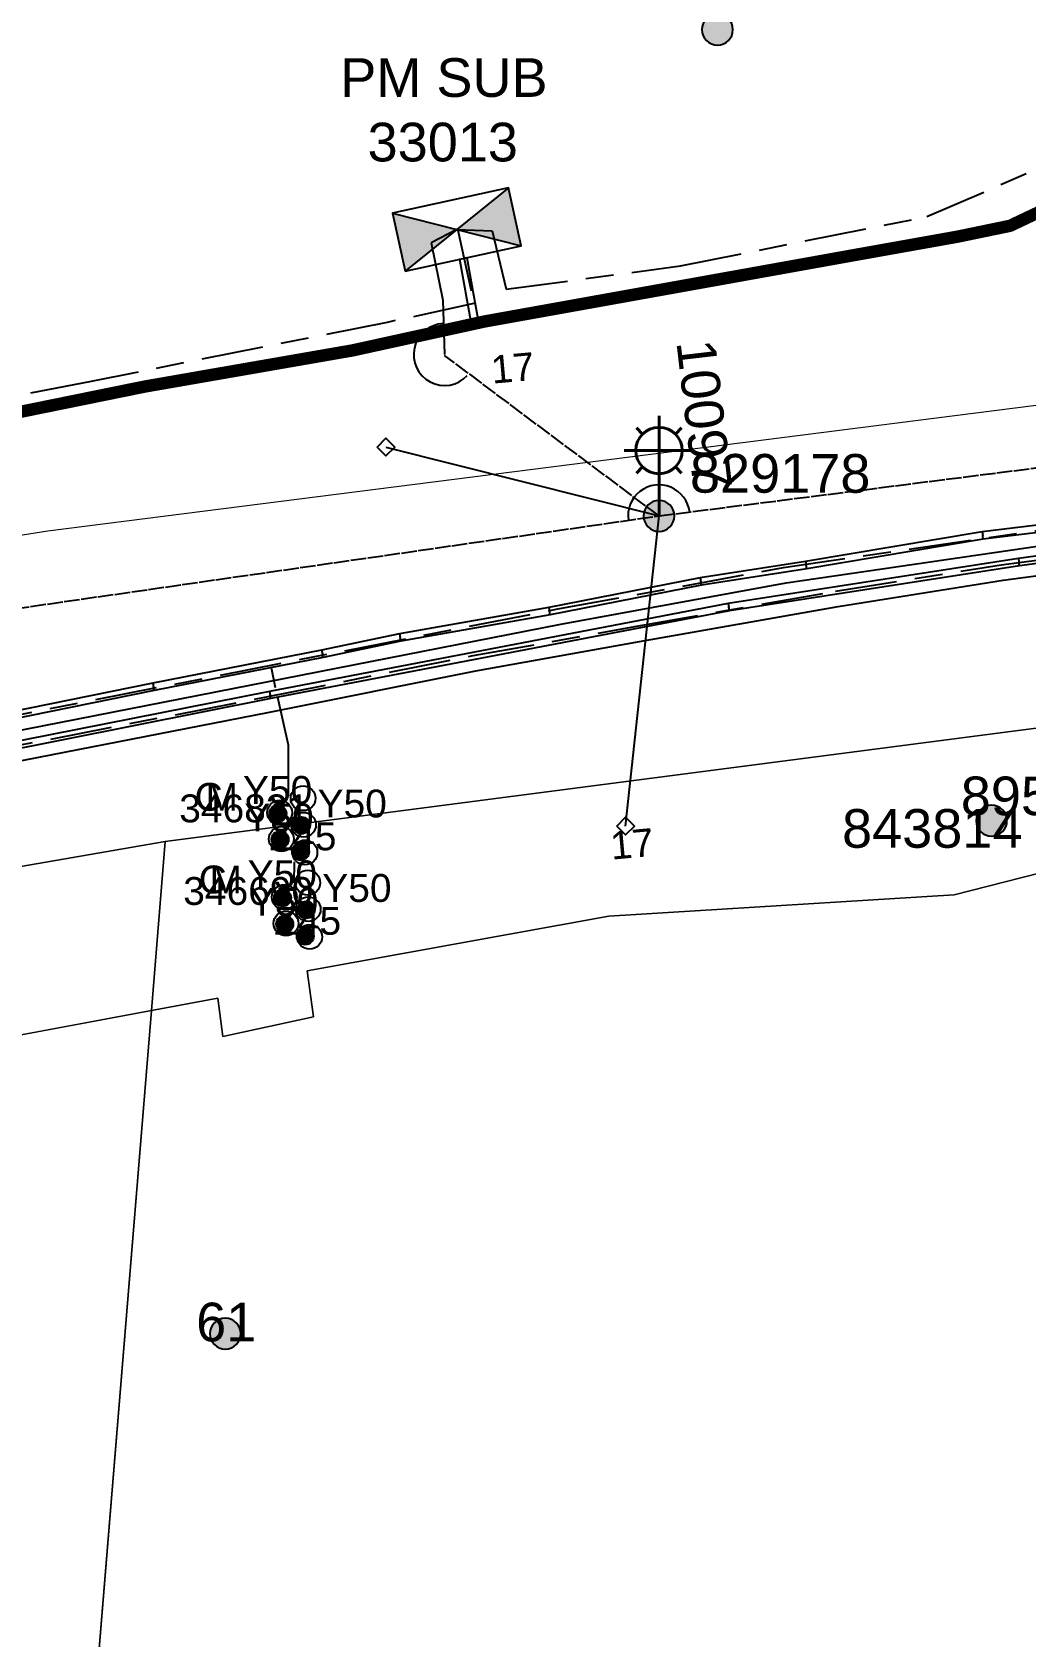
# Model space of a CAD drawing. Header units: metres. Extents: x 301589 to 305563, y 6268713 to 6270518.
# Drawn here: x 303999 to 304063.2, y 6269313.6 to 6269417.3 of the extents above; entities that cross this region are included whole.
import ezdxf
from ezdxf.enums import TextEntityAlignment as Align

# ---------------------------------------------------------------- set-up
doc = ezdxf.new("R2010")
doc.units = ezdxf.units.M
doc.linetypes.add('Cable Exist OH', pattern=[1, 1, 0])
doc.linetypes.add('Cable Exist UG', pattern=[8.2, 4, -1.2, 1.8, -1.2])
doc.layers.get('0').update_dxf_attribs({"color": 6})
for name, color, linetype in [('_User Miscellaneous1', 7, 'Continuous'), ('_User Miscellaneous12', 7, 'Continuous'), ('Duct_SP_EXT', 7, 'Continuous'), ('Equip_SP_SL_MOD', 3, 'Continuous'), ('Mains_HV_EXT', 1, 'Continuous'), ('Mains_LV_EXT', 5, 'Continuous'), ('Mains_SL_EXT', 3, 'Continuous'), ('Mains_TR_EXT', 6, 'Continuous'), ('Services_SP_EXT', 7, 'Continuous'), ('Sub_SP_EXT', 7, 'Continuous'), ('SupportsOH_SP_TR_HV_LV_SL_EXT', 7, 'Continuous'), ('SupportsOH_SP_TR_HV_LV_SL_MOD', 3, 'Continuous'), ('UG_Details_SP_MISC', 7, 'Continuous')]:
    doc.layers.add(name, color=color, linetype=linetype)
doc.layers.add('Cadastre Land Parcels_SP_EXT', color=7, linetype='Continuous', lineweight=5)
doc.layers.add('Cadastre Roads_SP_EXT', color=9, linetype='Continuous', lineweight=5)
doc.styles.add('iecARIAL', font='arial.ttf', dxfattribs={"height": 2})
doc.styles.add('POLE_LABEL', font='arial.ttf')
doc.styles.get("Standard").update_dxf_attribs({"font": 'arial.ttf'})
doc.linetypes.add('Cable 1', pattern='A,7,-3,["//",Standard,S=1.5,R=0,X=-2.1,Y=-0.7],-0.001', length=10.001)
doc.linetypes.add('Cable P UG', pattern='A,6,-0.5,["P",Standard,S=1.7,R=0,X=0.5,Y=-1],-2.9', length=9.4)

# ---------------------------------------------------------------- blocks, each defined once
blk = doc.blocks.new('*U74')
for points in [[(0, 0), (3.34, 2.69), (4.16, -1.06)], [(0, 0), (-4.16, 1.06), (-3.34, -2.69)]]:
    blk.add_hatch(color=256).paths.add_polyline_path(points)
for p, q in [((3.34, 2.69), (-3.34, -2.69)), ((-4.16, 1.06), (4.16, -1.06))]:
    blk.add_line(p, q)
blk.add_lwpolyline([(-3.34, -2.69), (4.16, -1.06), (3.34, 2.69), (-4.16, 1.06)], close=True)
for tag, height, flags, p in [('ASSET_NUM', 2.5, 8, (2, 2)), ('STREET_CODE', 0.2, 9, (1.5, 0)), ('CONSTRUCTED_VOLTAGE', 0.2, 9, (1.5, -0.2)), ('OPERATING_VOLTAGE', 0.2, 9, (1.5, -0.6)), ('ORIENTATION', 0.2, 9, (1.5, -0.8)), ('OWNED_BY', 0.2, 9, (1.5, -1)), ('NO_PHASES', 0.2, 9, (1.5, -0.4)), ('OPERATED_BY', 0.2, 9, (1.5, -1.2)), ('SECONDARY_VOLTAGE', 0.2, 9, (1.5, -1.6)), ('STATE', 0.2, 9, (1.5, -1.8)), ('MAINTAINED_BY', 0.2, 9, (1.5, -1.4)), ('PARENT', 0.2, 9, (1.5, -2)), ('SUBSTATION_TYPE', 0.2, 9, (1.5, -2.2)), ('STREETNAME', 0.2, 9, (1.5, -3)), ('SUBURB', 0.2, 9, (1.5, -3.2)), ('USAGE', 0.2, 9, (1.5, -2.4)), ('LEGEND', 0.2, 9, (1.5, -2.6)), ('LOCATION', 0.2, 9, (1.5, -2.8)), ('Z', 0.2, 1, (1.5, -3.6)), ('NOTES', 0.2, 9, (1.5, -3.4))]:
    blk.add_attdef(tag, text='', height=height, dxfattribs=dict(flags=flags)).set_placement(p, align=Align.MIDDLE_LEFT)
blk = doc.blocks.new('DUCT_EXT')
blk.add_circle((0, 0.8), 0.8)
at = {"flags": 1}
blk.add_attdef('Z', (0, 0), '', height=0.2, dxfattribs=at)
at = {"flags": 9}
for tag, p in [('DUCT_CODE', (0, 0)), ('XSECT_TYPE', (0, -0.2)), ('STATE', (0, -0.6)), ('FB_REFERENCE', (0, -0.4)), ('NOTES', (0, -0.8))]:
    blk.add_attdef(tag, text='', height=0.2, dxfattribs=at).set_placement(p, align=Align.MIDDLE_LEFT)
blk = doc.blocks.new('SL_LANTERN_EXT')
at = {"lineweight": 40}
for p, q in [((0, 1.97), (0, 6.47)), ((-1.46, 5.68), (-1.06, 5.28)), ((1.46, 5.68), (1.06, 5.28)), ((-2.25, 4.22), (2.25, 4.22)), ((-1.46, 2.76), (-1.06, 3.16)), ((1.46, 2.76), (1.06, 3.16)), ((0, 0), (0, 2.72))]:
    blk.add_line(p, q, dxfattribs=at)
blk.add_circle((0, 4.22), 1.5, dxfattribs=at)
at = {"style": 'iecARIAL', "flags": 8}
blk.add_attdef('ASSET_NUM', (1.5, 1.5), '', height=2.5, dxfattribs=at)
for tag, p, height, flags in [('CONSTRUCTED_VOLTAGE', (0.98, -0.65), 0.2, 9), ('CONTROL_TYPE', (0.98, -0.85), 0.2, 9), ('LANTERN_PURPOSE', (0.98, -1.05), 0.2, 9), ('LNUMBER', (2.18, -3.25), 2.5, 8), ('OPERATING_VOLTAGE', (0.98, -1.65), 0.2, 9), ('ORIENTATION', (0.98, -1.85), 0.2, 9), ('OWNED_BY', (0.98, -2.05), 0.2, 9), ('STATE', (0.98, -2.25), 0.2, 9), ('LANTERN_TYPE', (0.98, -1.25), 0.2, 9), ('NO_PHASES', (0.98, -1.45), 0.2, 9), ('USAGE', (0.98, -2.45), 0.2, 9), ('CEXIST', (0.98, -2.65), 0.2, 9), ('CNEW', (0.98, -2.85), 0.2, 9), ('CNUMBER', (0.98, -3.05), 0.2, 9), ('CREMOVE', (0.98, -3.25), 0.2, 9), ('CREPLACE', (0.98, -3.45), 0.2, 9), ('LKINGHEIGHT', (0.98, -3.65), 0.2, 9), ('LBRACKET', (0.98, -3.85), 0.2, 9), ('LBRACKETVOCAB', (0.98, -4.05), 0.2, 9), ('LCATEGORY', (0.98, -4.25), 0.2, 9), ('LCHARGE1', (0.98, -4.45), 0.2, 9), ('LCHARGE1PERCENT', (0.98, -4.65), 0.2, 9), ('LCHARGE2', (0.98, -4.85), 0.2, 9), ('LCHARGE2PERCENT', (0.98, -5.05), 0.2, 9), ('LCHARGE3', (0.98, -5.25), 0.2, 9), ('LCHARGE3PERCENT', (0.98, -5.45), 0.2, 9), ('LEXIST', (0.98, -5.65), 0.2, 9), ('LLAMP', (0.98, -5.85), 0.2, 9), ('LLAMPVOCAB', (0.98, -6.05), 0.2, 9), ('LMAST', (0.98, -6.25), 0.2, 9), ('LMASTVOCAB', (0.98, -6.45), 0.2, 9), ('LNEW', (0.98, -6.65), 0.2, 9), ('LANTNUMBER', (0.98, -6.85), 0.2, 9), ('LOUTREACH', (0.98, -7.25), 0.2, 9), ('LOUTREACHVOCAB', (0.98, -7.45), 0.2, 9), ('LRATECODE', (0.98, -7.65), 0.2, 9), ('LREMOVE', (0.98, -7.85), 0.2, 9), ('LREPLACE', (0.98, -8.05), 0.2, 9), ('LTYPE', (0.98, -8.25), 0.2, 9), ('LTYPEVOCAB', (0.98, -8.45), 0.2, 9), ('STREETNAME', (0.98, -9.25), 0.2, 9), ('SUBURB', (0.98, -9.45), 0.2, 1), ('LEGEND', (0.98, -8.65), 0.2, 9), ('LOCATION', (0.98, -8.85), 0.2, 9), ('NOTES', (0.98, -9.05), 0.2, 9)]:
    blk.add_attdef(tag, p, '', height=height, dxfattribs=dict(flags=flags))
blk = doc.blocks.new('CCP_EXT')
at = {"flags": 9}
for tag, p in [('STATE', (0, -1.8)), ('USAGE', (0, -1.2)), ('LEGEND', (0, -1.4)), ('LIFE_SUPPORT', (0, -1.6)), ('NOTES', (0, -2))]:
    blk.add_attdef(tag, text='', height=0.2, dxfattribs=at).set_placement(p, align=Align.MIDDLE_LEFT)
blk.add_wipeout([(0, 0.57), (0.57, 0), (0, -0.57), (-0.57, 0)])
blk.add_lwpolyline([(-0.57, 0), (0, 0.57), (0.57, 0), (0, -0.57), (-0.57, 0)])
at = {"flags": 1}
blk.add_attdef('Z', (0, 0), '', height=0.2, dxfattribs=at)
at = {"flags": 9}
for tag, p in [('CCP_TYPE', (0, 0)), ('CONSTRUCTED_VOLTAGE', (0, -0.2)), ('OPERATING_VOLTAGE', (0, -0.6)), ('ORIENTATION', (0, -0.8)), ('OWNED_BY', (0, -1)), ('NO_PHASES', (0, -0.4))]:
    blk.add_attdef(tag, text='', height=0.2, dxfattribs=at).set_placement(p, align=Align.MIDDLE_LEFT)
blk = doc.blocks.new('POLE_EXT')
blk.add_hatch(color=256).paths.add_polyline_path([(-1, 0, 1), (1, 0, 1)])
blk.add_lwpolyline([(-1, 0, 1), (1, 0, 1)], format="xyb", close=True)
for tag, height, flags, p in [('pNumber', 2.5, 8, (-17.84, 2.07)), ('OWNED_BY', 0.2, 9, (1.35, -0.4)), ('SPECIAL_USE', 0.2, 9, (1.35, -0.8)), ('STATE', 0.2, 9, (1.35, -1)), ('PARENT', 0.2, 9, (1.35, -0.6)), ('cLV', 0.2, 9, (1.35, -1.4)), ('hDepth', 0.2, 9, (1.35, -1.6)), ('hDia', 0.2, 9, (1.35, -1.8)), ('cHV', 0.2, 9, (1.35, -2)), ('USAGE', 0.2, 9, (1.35, -1.2)), ('LBRACKET', 0.2, 9, (1.35, -2.2)), ('LExisting', 0.2, 9, (1.35, -2.4)), ('LANTNUMBER', 0.2, 9, (1.35, -2.6)), ('LOther', 0.2, 9, (1.35, -2.8)), ('LRemove', 0.2, 9, (1.35, -3)), ('LEGEND', 0.2, 9, (1.35, -3.2)), ('cLinedev', 0.2, 9, (1.35, -3.4)), ('pExisting', 0.2, 9, (1.35, -3.8)), ('LOCATION', 0.2, 9, (1.35, -3.6)), ('PFNUMBER', 0.2, 9, (1.35, -4)), ('NEWPFNUMBER', 0.2, 9, (1.35, -4.2)), ('pFooting', 0.2, 9, (1.35, -4.4)), ('pNew', 0.2, 9, (1.35, -4.6)), ('pRelocate', 0.2, 9, (1.35, -5)), ('pRemove', 0.2, 9, (1.35, -5.2)), ('pReplace', 0.2, 9, (1.35, -5.4)), ('pStay', 0.2, 9, (1.35, -5.6)), ('pType', 0.2, 9, (1.35, -5.8)), ('cspan', 0.2, 9, (1.35, -6)), ('STREETNAME', 0.2, 9, (1.35, -6.2)), ('SUBURB', 0.2, 9, (1.35, -6.4)), ('OPERATED_BY', 0.2, 9, (1.36, -7.01)), ('NOTES', 0.2, 9, (1.35, -6.6)), ('MAINTAINED_BY', 0.2, 9, (1.36, -6.81))]:
    blk.add_attdef(tag, text='', height=height, dxfattribs=dict(flags=flags)).set_placement(p, align=Align.MIDDLE_LEFT)
at = {"style": 'POLE_LABEL'}
for tag, height, flags, p in [('ASSET_NUM', 2.5, 8, (2, 2)), ('STRUCTURE_PLANT_NUMBER', 0.2, 9, (1.35, 0.03)), ('STREET_CODE', 0.2, 9, (1.35, -0.2))]:
    blk.add_attdef(tag, text='', height=height, dxfattribs=dict(at, flags=flags)).set_placement(p, align=Align.MIDDLE_LEFT)
at = {"flags": 1}
blk.add_attdef('Z', (1.35, -7.33), '', height=0.2, dxfattribs=at)
blk = doc.blocks.new('CABLE_LARGE_EXT')
h = blk.add_hatch(color=256)
edge = h.paths.add_edge_path()
edge.add_arc((0, 0.55), 0.55, 0, 360)
blk.add_circle((0, 0.55), 0.55)
at = {"flags": 1}
blk.add_attdef('Z', (0, 0), '', height=0.2, dxfattribs=at)
at = {"flags": 9}
for tag, p in [('COND_CODE', (0, 0)), ('STATE', (0, -0.4)), ('XSECT_SIZE', (0, -0.6)), ('FB_REFERENCE', (0, -0.2)), ('NOTES', (0, -0.8))]:
    blk.add_attdef(tag, text='', height=0.2, dxfattribs=at).set_placement(p, align=Align.MIDDLE_LEFT)

msp = doc.modelspace()

# ---------------------------------------------------------------- linework, layer by layer
at = {"layer": '_User Miscellaneous12'}
for p, q in [((304082.063, 6269385.938), (304062.68, 6269383.245)), ((304060.342, 6269384.981), (304048.931, 6269383.068)), ((304063.895, 6269385.408), (304060.342, 6269384.981)), ((304060.342, 6269384.981), (304060.376, 6269384.744)), ((304063.943, 6269384.93), (304060.411, 6269384.506)), ((304082.122, 6269385.462), (304062.749, 6269382.77)), ((304060.411, 6269384.506), (304049.008, 6269382.594)), ((304060.411, 6269384.506), (304060.376, 6269384.744)), ((304048.931, 6269383.068), (304042.126, 6269382.004)), ((304062.68, 6269383.245), (304043.933, 6269380.339)), ((304062.749, 6269382.77), (304044.015, 6269379.866)), ((304048.931, 6269383.068), (304048.969, 6269382.831)), ((304049.008, 6269382.594), (304048.969, 6269382.831)), ((304062.68, 6269383.245), (304062.715, 6269383.008)), ((304062.749, 6269382.77), (304062.715, 6269383.008)), ((304042.126, 6269382.004), (304032.346, 6269380.091)), ((304042.126, 6269382.004), (304042.168, 6269381.768)), ((304042.209, 6269381.531), (304042.168, 6269381.768)), ((304049.008, 6269382.594), (304042.209, 6269381.531)), ((304042.209, 6269381.531), (304032.434, 6269379.619)), ((304043.933, 6269380.339), (304014.312, 6269374.67)), ((304044.015, 6269379.866), (304014.404, 6269374.199)), ((304032.346, 6269380.091), (304022.708, 6269378.39)), ((304032.346, 6269380.091), (304032.39, 6269379.855)), ((304032.434, 6269379.619), (304032.39, 6269379.855)), ((304043.933, 6269380.339), (304043.974, 6269380.103)), ((304044.015, 6269379.866), (304043.974, 6269380.103)), ((304032.434, 6269379.619), (304022.8, 6269377.919)), ((304022.708, 6269378.39), (304017.676, 6269377.327)), ((304022.8, 6269377.919), (304017.771, 6269376.856)), ((304022.708, 6269378.39), (304022.754, 6269378.154)), ((304022.8, 6269377.919), (304022.754, 6269378.154)), ((304017.676, 6269377.327), (304006.766, 6269375.201)), ((304017.771, 6269376.856), (304006.859, 6269374.731)), ((304017.676, 6269377.327), (304017.724, 6269377.092)), ((304017.771, 6269376.856), (304017.724, 6269377.092)), ((304014.312, 6269374.67), (303981.968, 6269368.258)), ((304006.766, 6269375.201), (303997.342, 6269373.288)), ((304006.859, 6269374.731), (303997.437, 6269372.818)), ((304006.766, 6269375.201), (304006.812, 6269374.966)), ((304006.859, 6269374.731), (304006.812, 6269374.966)), ((304014.312, 6269374.67), (304014.358, 6269374.435)), ((304014.404, 6269374.199), (303982.061, 6269367.787)), ((304014.404, 6269374.199), (304014.358, 6269374.435))]:
    msp.add_line(p, q, dxfattribs=at)
at = {"layer": '_User Miscellaneous12', "const_width": 0.8}
msp.add_lwpolyline([(303996.237, 6269392.323), (304006.27, 6269394.363), (304019.675, 6269396.696), (304028.191, 6269398.563), (304052.222, 6269402.879), (304058.765, 6269404.046), (304062.138, 6269404.745), (304064.355, 6269405.795), (304067.613, 6269407.338), (304069.838, 6269408.887), (304072.288, 6269409.879), (304075.67, 6269411.045), (304079.87, 6269411.862), (304084.68, 6269412.464), (304091.186, 6269413.727), (304095.269, 6269414.195), (304107.285, 6269416.353), (304113.992, 6269417.162), (304119.3, 6269418.278)], dxfattribs=at)
at = {"layer": 'Cadastre Land Parcels_SP_EXT', "linetype": 'Continuous'}
for points in [[(304016.749, 6269356.608), (304036.22, 6269360.145), (304058.53, 6269361.537), (304067.397, 6269363.794), (304067.413, 6269365.786), (304067.466, 6269372.76), (304007.579, 6269364.976), (304006.695, 6269354.051), (304010.966, 6269354.852), (304011.299, 6269352.379), (304017.16, 6269353.643), (304016.749, 6269356.608)], [(303993.178, 6269351.529), (304006.695, 6269354.051), (304007.579, 6269364.976), (303948.029, 6269354.665), (303945.718, 6269339.442), (303993.178, 6269351.529)], [(304067.397, 6269363.794), (304058.53, 6269361.537), (304036.22, 6269360.145), (304016.749, 6269356.608), (304017.16, 6269353.643), (304011.299, 6269352.379), (304010.966, 6269354.852), (304006.695, 6269354.051), (303983.53, 6269071.668), (304064.024, 6269081.762), (304067.397, 6269363.794)]]:
    msp.add_lwpolyline(points, close=True, dxfattribs=at)
at = {"layer": 'Cadastre Roads_SP_EXT', "linetype": 'Continuous'}
msp.add_lwpolyline([(303997.242, 6269238.824), (304006.695, 6269354.051), (304006.695, 6269354.051), (303999.335, 6269352.678), (303993.178, 6269351.529)], dxfattribs=at)
at = {"layer": 'Duct_SP_EXT'}
for p, q in [((304082.063, 6269385.938), (304062.68, 6269383.245)), ((304060.342, 6269384.981), (304048.931, 6269383.068)), ((304063.895, 6269385.408), (304060.342, 6269384.981)), ((304060.342, 6269384.981), (304060.376, 6269384.744)), ((304063.943, 6269384.93), (304060.411, 6269384.506)), ((304082.122, 6269385.462), (304062.749, 6269382.77)), ((304060.411, 6269384.506), (304049.008, 6269382.594)), ((304060.411, 6269384.506), (304060.376, 6269384.744)), ((304048.931, 6269383.068), (304042.126, 6269382.004)), ((304062.68, 6269383.245), (304043.933, 6269380.339)), ((304062.749, 6269382.77), (304044.015, 6269379.866)), ((304048.931, 6269383.068), (304048.969, 6269382.831)), ((304049.008, 6269382.594), (304048.969, 6269382.831)), ((304062.68, 6269383.245), (304062.715, 6269383.008)), ((304062.749, 6269382.77), (304062.715, 6269383.008)), ((304042.126, 6269382.004), (304032.346, 6269380.091)), ((304042.126, 6269382.004), (304042.168, 6269381.768)), ((304042.209, 6269381.531), (304042.168, 6269381.768)), ((304049.008, 6269382.594), (304042.209, 6269381.531)), ((304042.209, 6269381.531), (304032.434, 6269379.619)), ((304043.933, 6269380.339), (304014.312, 6269374.67)), ((304044.015, 6269379.866), (304014.404, 6269374.199)), ((304032.346, 6269380.091), (304022.708, 6269378.39)), ((304032.346, 6269380.091), (304032.39, 6269379.855)), ((304032.434, 6269379.619), (304032.39, 6269379.855)), ((304043.933, 6269380.339), (304043.974, 6269380.103)), ((304044.015, 6269379.866), (304043.974, 6269380.103)), ((304032.434, 6269379.619), (304022.8, 6269377.919)), ((304022.708, 6269378.39), (304017.676, 6269377.327)), ((304022.8, 6269377.919), (304017.771, 6269376.856)), ((304022.708, 6269378.39), (304022.754, 6269378.154)), ((304022.8, 6269377.919), (304022.754, 6269378.154)), ((304017.676, 6269377.327), (304006.766, 6269375.201)), ((304017.771, 6269376.856), (304006.859, 6269374.731)), ((304017.676, 6269377.327), (304017.724, 6269377.092)), ((304017.771, 6269376.856), (304017.724, 6269377.092)), ((304014.312, 6269374.67), (303981.968, 6269368.258)), ((304006.766, 6269375.201), (303997.342, 6269373.288)), ((304006.859, 6269374.731), (303997.437, 6269372.818)), ((304006.766, 6269375.201), (304006.812, 6269374.966)), ((304006.859, 6269374.731), (304006.812, 6269374.966)), ((304014.312, 6269374.67), (304014.358, 6269374.435)), ((304014.404, 6269374.199), (303982.061, 6269367.787)), ((304014.404, 6269374.199), (304014.358, 6269374.435))]:
    msp.add_line(p, q, dxfattribs=at)
for points in [[(304014.704, 6269374.893), (304014.45, 6269376.18)], [(304015.534, 6269367.917), (304015.534, 6269371.202), (304014.857, 6269374.283)], [(304015.912, 6269362.291), (304015.916, 6269363.662)]]:
    msp.add_lwpolyline(points, dxfattribs=at)
at = {"layer": 'Mains_HV_EXT', "linetype": 'Cable Exist UG'}
for points in [[(304026.414, 6269404.507), (304028.696, 6269404.426), (304029.588, 6269400.643), (304029.588, 6269400.643), (304040.859, 6269402.156), (304056.765, 6269405.337), (304069.351, 6269410.788), (304074.456, 6269412.618), (304099.524, 6269416.517), (304122.656, 6269419.738)], [(304026.414, 6269404.507), (304024.758, 6269403.651), (304025.502, 6269399.935), (304025.609, 6269396.425)]]:
    msp.add_lwpolyline(points, dxfattribs=at)
at = {"layer": 'Mains_HV_EXT', "linetype": 'Continuous'}
for points in [[(304025.541, 6269398.423, 1.4996666), (304027.086, 6269395.076)], [(304041.45, 6269386.259, 1.0088926), (304037.486, 6269385.721)]]:
    msp.add_lwpolyline(points, format="xyb", dxfattribs=at)
at = {"layer": 'Mains_HV_EXT', "linetype": 'Cable Exist OH'}
for points in [[(304039.466, 6269386.006), (304025.616, 6269396.371)], [(304039.466, 6269386.006), (304067.97, 6269389.638)], [(303949.885, 6269373.088), (304039.466, 6269386.006)]]:
    msp.add_lwpolyline(points, dxfattribs=at)
at = {"layer": 'Mains_LV_EXT', "linetype": 'Cable Exist OH'}
for points in [[(304039.466, 6269386.006), (304123.633, 6269396.731)], [(303949.885, 6269373.088), (304039.466, 6269386.006)]]:
    msp.add_lwpolyline(points, dxfattribs=at)
at = {"layer": 'Mains_SL_EXT', "linetype": 'Cable Exist OH'}
msp.add_lwpolyline([(304039.466, 6269386.006), (304123.633, 6269396.731), (304210.348, 6269407.796)], dxfattribs=at)
at = {"layer": 'UG_Details_SP_MISC'}
for p, q in [((304026.586, 6269402.588), (304026.823, 6269402.63)), ((304026.586, 6269402.588), (304027.337, 6269398.409)), ((304027.059, 6269402.673), (304026.823, 6269402.63)), ((304027.059, 6269402.673), (304027.809, 6269398.494)), ((304027.337, 6269398.409), (304027.573, 6269398.452)), ((304027.809, 6269398.494), (304027.573, 6269398.452))]:
    msp.add_line(p, q, dxfattribs=at)

# ---------------------------------------------------------------- block references
at = {"layer": 'Duct_SP_EXT', "rotation": 269.9999999999998}
for p in [(304015.678, 6269367.764), (304014.168, 6269366.833), (304015.709, 6269366.053), (304014.274, 6269365.132), (304015.798, 6269364.266), (304015.982, 6269362.31), (304014.471, 6269361.378), (304016.012, 6269360.599), (304014.577, 6269359.678), (304016.102, 6269358.812)]:
    msp.add_blockref('DUCT_EXT', p, dxfattribs=at)
at = {"layer": 'Duct_SP_EXT'}
for p in [(304014.851, 6269366.23), (304016.381, 6269365.461), (304014.989, 6269364.545), (304016.32, 6269363.762), (304015.155, 6269360.776), (304016.684, 6269360.007), (304015.292, 6269359.091), (304016.623, 6269358.307)]:
    msp.add_blockref('CABLE_LARGE_EXT', p, dxfattribs=at)
at = {"layer": 'Equip_SP_SL_MOD'}
ref = msp.add_blockref('SL_LANTERN_EXT', (304039.466, 6269386.006), dxfattribs=at)
ref.add_attrib('ASSET_NUM', '10097', dxfattribs={"layer": '0', "height": 2.5, "rotation": 276.65562, "style": 'iecARIAL'}).set_placement((304040.966, 6269387.506), align=Align.BOTTOM_RIGHT)
at = {"layer": 'Services_SP_EXT'}
msp.add_blockref('CCP_EXT', (304021.831, 6269390.454), dxfattribs=at)
at = {"layer": 'Sub_SP_EXT'}
msp.add_blockref('*U74', (304026.414, 6269404.507), dxfattribs=at)
at = {"layer": 'SupportsOH_SP_TR_HV_LV_SL_EXT'}
ref = msp.add_blockref('POLE_EXT', (304068.609, 6269368.418), dxfattribs=at)
ref.add_attrib('ASSET_NUM', '895974', dxfattribs={"layer": '0', "height": 2.5, "style": 'POLE_LABEL'}).set_placement((304070.609, 6269369.168), align=Align.TOP_RIGHT)
ref = msp.add_blockref('POLE_EXT', (304060.94, 6269366.317), dxfattribs=at)
ref.add_attrib('ASSET_NUM', '843814', dxfattribs={"layer": '0', "height": 2.5, "style": 'POLE_LABEL'}).set_placement((304062.94, 6269367.067), align=Align.TOP_RIGHT)
ref = msp.add_blockref('POLE_EXT', (304011.458, 6269333.179), dxfattribs=at)
ref.add_attrib('ASSET_NUM', '61', dxfattribs={"layer": '0', "height": 2.5, "style": 'POLE_LABEL'}).set_placement((304013.458, 6269333.929), align=Align.MIDDLE_RIGHT)
at = {"layer": 'SupportsOH_SP_TR_HV_LV_SL_MOD'}
ref = msp.add_blockref('POLE_EXT', (304043.242, 6269417.416), dxfattribs=at)
ref.add_attrib('ASSET_NUM', '30', dxfattribs={"layer": '0', "height": 2.5, "style": 'POLE_LABEL'}).set_placement((304045.242, 6269418.166), align=Align.BOTTOM_RIGHT)
ref = msp.add_blockref('POLE_EXT', (304039.466, 6269386.006), dxfattribs=at)
ref.add_attrib('ASSET_NUM', '829178', dxfattribs={"layer": '0', "height": 2.5, "rotation": 359.96714, "style": 'POLE_LABEL'}).set_placement((304041.466, 6269386.756), align=Align.BOTTOM_LEFT)

# ---------------------------------------------------------------- texts
at = {"layer": '_User Miscellaneous1', "linetype": 'Cable 1', "lineweight": 0, "insert": (304018.003, 6269415.571), "char_height": 2.5, "width": 14.6887, "attachment_point": 1}
msp.add_mtext('\\pi0.87692;PM SUB \\P\\pi2.6411;33013', dxfattribs=at)
at = {"layer": 'Defpoints'}
for rotation, p in [(5.08228, (304028.704, 6269394.546)), (5.21603, (304036.41, 6269363.797))]:
    msp.add_text('17', height=1.8, rotation=rotation, dxfattribs=at).set_placement(p)
at = {"layer": 'Duct_SP_EXT'}
for s, p in [('C', (304009.473, 6269366.955)), ('M', (304010.181, 6269366.955)), ('Y50', (304012.598, 6269367.403)), ('Y50', (304017.416, 6269366.524)), ('346831', (304008.481, 6269366.211)), ('Y50', (304012.69, 6269365.626)), ('Z45', (304014.303, 6269364.403)), ('C', (304009.732, 6269361.618)), ('M', (304010.44, 6269361.618)), ('Y50', (304012.902, 6269361.948)), ('346690', (304008.74, 6269360.874)), ('Y50', (304017.719, 6269361.069)), ('Y50', (304012.993, 6269360.172)), ('Z45', (304014.606, 6269358.949))]:
    msp.add_text(s, height=1.8, dxfattribs=at).set_placement(p)

# ---------------------------------------------------------------- next in the draw order: block references
at = {"layer": 'Services_SP_EXT'}
for p in [(304021.831, 6269390.454), (304037.31, 6269365.963)]:
    msp.add_blockref('CCP_EXT', p, dxfattribs=at)

# ---------------------------------------------------------------- next in the draw order: linework, layer by layer
at = {"layer": 'Mains_HV_EXT', "linetype": 'Cable P UG'}
for points in [[(303995.235, 6269371.583), (304033.12, 6269379.01), (304047.669, 6269381.685), (304066.279, 6269384.404), (304078.108, 6269385.296), (304093.693, 6269386.991), (304130.278, 6269391.599), (304145.739, 6269393.62), (304178.415, 6269397.381), (304199.388, 6269400.297), (304207.099, 6269401.284), (304225.428, 6269403.869), (304238.973, 6269405.468), (304282.236, 6269412.146), (304292.249, 6269413.603), (304333.998, 6269419.997), (304345.008, 6269421.691), (304387.5, 6269429.023), (304392.475, 6269429.742)], [(303992.327, 6269369.033), (304014.207, 6269373.311), (304027.644, 6269375.999), (304038.205, 6269377.891), (304051.03, 6269380.151), (304061.704, 6269381.858), (304076.415, 6269383.812), (304092.476, 6269385.827), (304109.383, 6269387.658), (304119.778, 6269388.514), (304141.311, 6269391.084)]]:
    msp.add_lwpolyline(points, dxfattribs=at)
at = {"layer": 'Mains_HV_EXT', "linetype": 'Cable Exist UG'}
msp.add_lwpolyline([(304026.477, 6269404.455), (304027.517, 6269399.72), (304021.906, 6269398.507), (304002.801, 6269394.697), (303975.806, 6269389.409)], dxfattribs=at)
at = {"layer": 'Mains_TR_EXT', "linetype": 'Cable Exist UG'}
for points in [[(303995.043, 6269372.565), (304032.933, 6269379.992), (304047.506, 6269382.672), (304066.169, 6269385.398), (304078.016, 6269386.292), (304093.576, 6269387.984), (304130.15, 6269392.591), (304145.617, 6269394.612), (304178.289, 6269398.373), (304199.256, 6269401.288), (304206.965, 6269402.275), (304225.299, 6269404.861), (304238.838, 6269406.459), (304282.088, 6269413.135), (304292.101, 6269414.592), (304333.846, 6269420.985), (304344.847, 6269422.678), (304387.344, 6269430.011), (304409.345, 6269433.161), (304448.634, 6269439.149)], [(303992.134, 6269370.014), (304014.013, 6269374.292), (304027.458, 6269376.981), (304038.03, 6269378.876), (304050.864, 6269381.137), (304061.559, 6269382.848), (304076.287, 6269384.804), (304092.36, 6269386.82), (304109.289, 6269388.654), (304119.678, 6269389.509), (304141.19, 6269392.076)]]:
    msp.add_lwpolyline(points, dxfattribs=at)
at = {"layer": 'Services_SP_EXT'}
msp.add_lwpolyline([(304021.831, 6269390.454), (304039.466, 6269386.006)], dxfattribs=at)

# ---------------------------------------------------------------- next in the draw order: block references
msp.add_blockref('CCP_EXT', (304037.31, 6269365.963), dxfattribs=at)

# ---------------------------------------------------------------- next in the draw order: linework, layer by layer
at = {"layer": 'Cadastre Roads_SP_EXT', "linetype": 'Continuous'}
msp.add_lwpolyline([(303948.029, 6269354.665), (304007.579, 6269364.975), (304067.466, 6269372.76), (304128.894, 6269380.721), (304182.194, 6269387.623), (304178.044, 6269397.077), (304173.631, 6269407.132), (304067.379, 6269393.58), (303999.993, 6269385.011), (303979.357, 6269381.764), (303943.754, 6269376.165), (303877.722, 6269365.305), (303881.915, 6269354.942), (303886.34, 6269344.006), (303948.029, 6269354.665)], close=True, dxfattribs=at)
at = {"layer": 'Mains_SL_EXT', "linetype": 'Cable Exist OH'}
msp.add_lwpolyline([(303863.998, 6269358.705), (303949.885, 6269373.088), (304039.466, 6269386.006)], dxfattribs=at)
at = {"layer": 'Services_SP_EXT'}
msp.add_lwpolyline([(304037.31, 6269365.963), (304039.466, 6269386.006)], dxfattribs=at)

doc.saveas('drawing.dxf')
